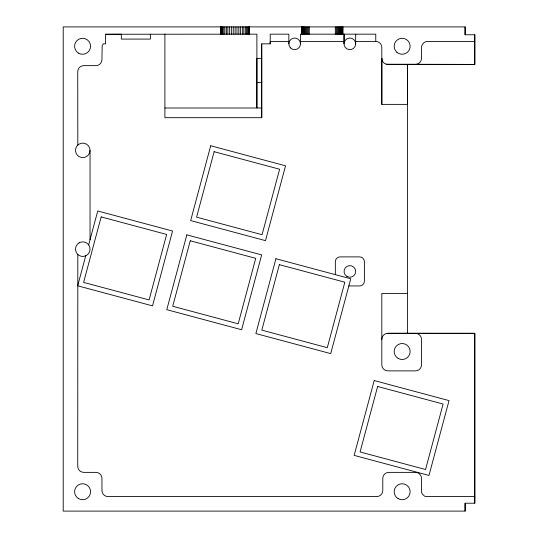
<?xml version="1.0" encoding="UTF-8"?>
<svg xmlns="http://www.w3.org/2000/svg" width="538" height="538" viewBox="0 0 538 538"><rect width="100%" height="100%" fill="white"/><g stroke="black" fill="none" stroke-linecap="round" stroke-linejoin="round"><path stroke-width="0.81" d="M77.808 254.407L77.741 466.311A6.053 6.053 0 0 0 83.793 472.364L95.898 472.364A6.053 6.053 0 0 1 101.951 478.416L101.951 490.522A6.053 6.053 0 0 0 108.003 496.574L376.735 496.574A6.053 6.053 0 0 0 382.787 490.522L382.787 478.416A6.053 6.053 0 0 1 388.84 472.364L415.47 472.364A6.053 6.053 0 0 1 421.523 478.416L421.543 492.169L422.068 493.729L424.368 496.029L425.928 496.554L474.785 496.554M220.641 26.9L220.641 34.17L221.131 34.183L221.138 26.9M221.858 34.183L221.858 26.9M222.577 34.176L222.584 26.9M223.727 34.176L223.727 26.9M224.877 34.176L224.877 26.9M227.87 34.176L227.877 26.9M229.618 34.176L229.618 26.9M231.36 34.17L231.36 26.9M233.23 34.17L233.236 26.9M235.106 34.17L235.106 26.9M236.976 34.17L236.976 26.9M238.845 34.17L238.852 26.9M240.594 34.163L240.594 26.9M242.335 34.163L242.335 26.9M245.328 34.163L245.335 26.9M246.478 34.163L246.485 26.9M247.628 34.163L247.628 26.9M248.348 34.156L248.354 26.9M249.074 26.9L249.074 34.156L249.565 34.17L249.571 26.9M249.316 34.163L249.323 26.9M164.897 34.203L164.897 117.688L261.737 117.688L261.717 43.847L270.211 43.847L270.211 34.163L288.852 34.163L288.852 43.86M301.731 34.163L301.731 26.913L301.771 34.163M381.819 339.357A6.053 6.053 0 0 1 387.871 333.304L474.785 333.298L474.785 503.212L465.101 503.212L465.101 511.1L63.215 511.1L63.215 26.9L465.101 26.9L465.101 34.768L474.785 34.768L474.785 64.405L407.421 64.425L407.414 104.372L381.819 104.372L381.819 47.478A6.053 6.053 0 0 0 375.766 41.426L375.766 34.163L300.5 34.163L300.473 43.834M381.819 104.372L381.819 58.373A6.053 6.053 0 0 0 387.871 64.425L415.47 64.372A6.053 6.053 0 0 0 421.523 58.319L421.523 47.478A6.053 6.053 0 0 1 427.575 41.426L474.785 41.426M465.101 511.1L465.101 503.212M465.101 34.768L465.101 26.9M150.371 34.224L150.371 39.086L121.319 39.086L121.319 34.244L256.895 34.163L256.882 108.003L256.895 58.373L261.737 58.373L261.737 117.688M85.757 255.711L77.687 285.812L152.523 305.866L172.57 231.031L97.741 210.983L88.636 244.951M105.582 34.284L121.319 34.23L105.582 34.284L105.582 43.847L103.229 43.847L102.159 45.912L101.951 59.583A6.053 6.053 0 0 1 95.898 65.636L83.793 65.636A6.053 6.053 0 0 0 77.741 71.688L77.808 145.105M387.871 333.304L474.785 333.345L474.785 503.212M288.852 41.426L270.211 41.426L270.211 43.847M300.48 41.426L344.058 41.426M355.672 41.426L375.766 41.426M474.785 34.768L474.785 64.405L386.304 64.217M256.895 82.583L261.737 82.583M164.897 108.003L261.737 108.003M348.846 285.947L359.545 285.947A4.842 4.842 0 0 0 364.387 281.105L364.387 261.737A4.842 4.842 0 0 0 359.545 256.895L340.177 256.895A4.842 4.842 0 0 0 335.335 261.737L335.335 274.642M407.421 293.405L381.819 293.405L381.819 364.825A6.053 6.053 0 0 0 387.871 370.877L415.47 370.877A6.053 6.053 0 0 0 421.523 364.825L421.523 339.417A6.053 6.053 0 0 0 415.47 333.365M261.717 43.847L261.737 58.373M407.421 64.425L407.421 333.251M355.672 34.163L355.672 44.015A5.81 5.81 0 0 1 346.808 48.79A5.81 5.81 0 0 1 347.104 38.729A5.81 5.81 0 0 1 355.672 44.015M342.605 26.92L342.605 34.163M342.289 26.92L342.289 34.163M341.852 26.92L341.852 34.163M341.3 26.92L341.3 34.163M340.648 26.92L340.648 34.163M339.902 26.92L339.902 34.163M339.081 26.92L339.081 34.163M338.194 26.92L338.194 34.163M337.259 26.92L337.259 34.163M336.284 26.92L336.284 34.163M335.302 26.92L335.302 34.163M309.276 26.92L309.276 34.163M308.287 26.92L308.287 34.163M307.312 26.92L307.312 34.163M306.378 26.92L306.378 34.163M305.49 26.92L305.49 34.163M304.669 26.92L304.669 34.163M303.923 26.92L303.923 34.163M303.271 26.92L303.271 34.163M302.719 26.92L302.719 34.163M302.282 26.92L302.282 34.163M301.966 26.92L301.966 34.163M243.835 26.9L243.835 34.163M226.377 26.9L226.377 34.176M220.889 26.9L220.889 34.17M90.041 150.364A7.263 7.263 0 0 1 79.147 156.659L77.64 155.502A7.263 7.263 0 0 1 77.64 145.233L79.147 144.076A7.263 7.263 0 0 1 90.041 150.364L90.041 239.719M344.078 34.163L344.051 43.679L344.071 34.163M101.164 216.908L83.619 282.389L149.093 299.935L166.639 234.454L101.164 216.908M186.834 234.857L166.787 309.686L241.616 329.74L261.67 254.904L186.834 234.857M210.708 145.758L190.66 220.587L265.49 240.641L285.543 165.812L210.708 145.758M190.257 240.782L172.718 306.263L238.193 323.809L255.738 258.327L190.257 240.782M214.131 151.689L196.585 217.164L262.067 234.709L279.612 169.235L214.131 151.689M275.933 258.731L255.88 333.56L330.715 353.614L350.763 278.778L275.933 258.731M279.356 264.656L261.811 330.137L327.292 347.683L344.838 282.201L279.356 264.656M374.206 380.554L354.152 455.383L428.981 475.437L449.035 400.602L374.206 380.554M377.629 386.479L360.083 451.96L425.558 469.506L443.104 404.025L377.629 386.479M79.147 242.86L77.64 244.01A7.263 7.263 0 0 0 77.64 254.286L79.147 255.436A7.263 7.263 0 0 0 84.654 256.162L86.41 255.436A7.263 7.263 0 0 0 89.066 245.516L87.909 244.01A7.263 7.263 0 0 0 79.147 242.86M342.841 26.913L342.8 34.163L342.841 26.913M78.588 53.188A7.989 7.989 0 0 0 90.572 46.268A7.989 7.989 0 0 0 78.588 39.348A7.989 7.989 0 0 0 78.588 53.188M396.809 52.206A7.989 7.989 0 0 0 409.969 47.929A7.989 7.989 0 0 0 399.687 38.669A7.989 7.989 0 0 0 396.809 52.206M398.16 498.652A7.989 7.989 0 0 0 410.144 491.732A7.989 7.989 0 0 0 398.16 484.812A7.989 7.989 0 0 0 398.16 498.652M78.588 498.652A7.989 7.989 0 0 0 90.572 491.732A7.989 7.989 0 0 0 78.588 484.812A7.989 7.989 0 0 0 78.588 498.652M398.16 358.429A7.989 7.989 0 0 0 410.144 351.509A7.989 7.989 0 0 0 398.16 344.589A7.989 7.989 0 0 0 398.16 358.429M290.56 47.963A5.81 5.81 0 0 0 300.278 45.34A5.81 5.81 0 0 0 293.149 38.238A5.81 5.81 0 0 0 290.56 47.963M346.956 276.451A5.81 5.81 0 0 0 355.672 271.421A5.81 5.81 0 0 0 346.956 266.391A5.81 5.81 0 0 0 346.956 276.451"/></g></svg>
